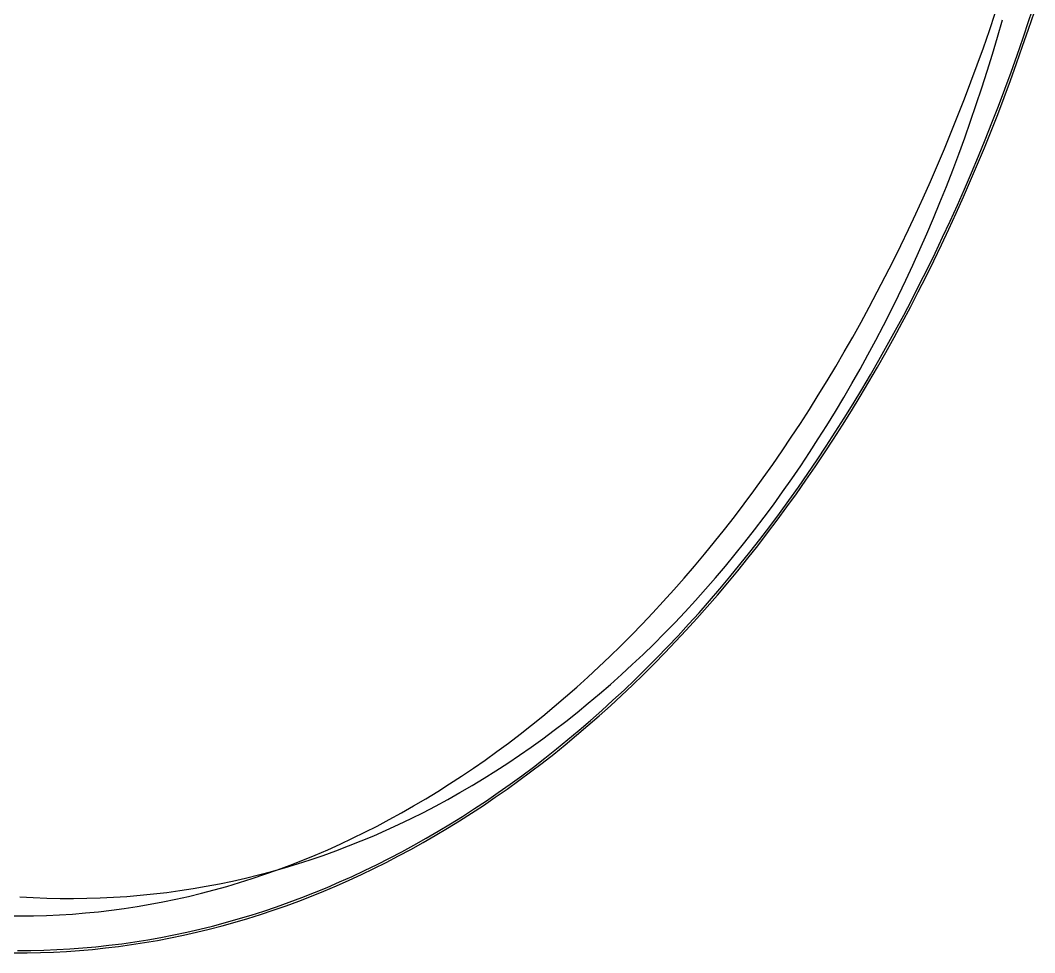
# Model space of a CAD drawing. Extents: x -1 to 217, y -22 to 302.
# Drawn here: x 107.8 to 206.2, y -22.3 to 68 of the extents above; entities that cross this region are included whole.
import ezdxf

# ---------------------------------------------------------------- set-up
doc = ezdxf.new("R2010")
doc.units = 0

msp = doc.modelspace()

# ---------------------------------------------------------------- linework, layer by layer
at = {"layer": 'ELLIPSES'}
for p, q in [((205.562, 67.2), (206.122, 68.884)), ((205.603, 68.02), (206.157, 69.709)), ((201.761, 67.058), (202.331, 68.738)), ((202.554, 66.417), (203.031, 68.078)), ((205.036, 66.341), (205.603, 68.02)), ((201.178, 65.388), (201.761, 67.058)), ((204.989, 65.526), (205.562, 67.2)), ((202.062, 64.767), (202.554, 66.417)), ((204.456, 64.671), (205.036, 66.341)), ((200.582, 63.728), (201.178, 65.388)), ((204.403, 63.861), (204.989, 65.526)), ((201.555, 63.126), (202.062, 64.767)), ((203.863, 63.012), (204.456, 64.671)), ((199.973, 62.08), (200.582, 63.728)), ((201.033, 61.496), (201.555, 63.126)), ((203.257, 61.363), (203.863, 63.012)), ((203.804, 62.207), (204.403, 63.861)), ((199.351, 60.442), (199.973, 62.08)), ((203.192, 60.563), (203.804, 62.207)), ((200.497, 59.877), (201.033, 61.496)), ((202.638, 59.725), (203.257, 61.363)), ((198.716, 58.815), (199.351, 60.442)), ((202.567, 58.93), (203.192, 60.563)), ((199.946, 58.269), (200.497, 59.877)), ((202.006, 58.098), (202.638, 59.725)), ((198.068, 57.2), (198.716, 58.815)), ((199.381, 56.672), (199.946, 58.269)), ((201.361, 56.481), (202.006, 58.098)), ((201.93, 57.308), (202.567, 58.93)), ((197.407, 55.597), (198.068, 57.2)), ((201.28, 55.697), (201.93, 57.308)), ((198.801, 55.087), (199.381, 56.672)), ((200.704, 54.876), (201.361, 56.481)), ((196.733, 54.005), (197.407, 55.597)), ((198.207, 53.514), (198.801, 55.087)), ((200.617, 54.097), (201.28, 55.697)), ((199.942, 52.509), (200.617, 54.097)), ((200.034, 53.282), (200.704, 54.876)), ((196.047, 52.426), (196.733, 54.005)), ((197.599, 51.953), (198.207, 53.514)), ((199.352, 51.7), (200.034, 53.282)), ((195.349, 50.859), (196.047, 52.426)), ((199.255, 50.932), (199.942, 52.509)), ((196.976, 50.404), (197.599, 51.953)), ((198.658, 50.129), (199.352, 51.7)), ((194.638, 49.304), (195.349, 50.859)), ((196.34, 48.867), (196.976, 50.404)), ((198.555, 49.367), (199.255, 50.932)), ((193.915, 47.763), (194.638, 49.304)), ((197.844, 47.815), (198.555, 49.367)), ((197.951, 48.571), (198.658, 50.129)), ((195.689, 47.343), (196.34, 48.867)), ((197.233, 47.025), (197.951, 48.571)), ((193.179, 46.234), (193.915, 47.763)), ((195.025, 45.832), (195.689, 47.343)), ((197.12, 46.274), (197.844, 47.815)), ((192.432, 44.719), (193.179, 46.234)), ((196.384, 44.747), (197.12, 46.274)), ((196.502, 45.491), (197.233, 47.025)), ((194.347, 44.335), (195.025, 45.832)), ((195.759, 43.97), (196.502, 45.491)), ((191.672, 43.217), (192.432, 44.719)), ((193.655, 42.851), (194.347, 44.335)), ((195.636, 43.232), (196.384, 44.747)), ((195.004, 42.463), (195.759, 43.97)), ((190.901, 41.728), (191.672, 43.217)), ((192.95, 41.38), (193.655, 42.851)), ((194.238, 40.968), (195.004, 42.463)), ((194.876, 41.73), (195.636, 43.232)), ((190.118, 40.254), (190.901, 41.728)), ((192.231, 39.923), (192.95, 41.38)), ((194.105, 40.241), (194.876, 41.73)), ((193.46, 39.486), (194.238, 40.968)), ((189.323, 38.794), (190.118, 40.254)), ((191.499, 38.481), (192.231, 39.923)), ((192.67, 38.018), (193.46, 39.486)), ((193.322, 38.765), (194.105, 40.241)), ((188.517, 37.348), (189.323, 38.794)), ((190.754, 37.053), (191.499, 38.481)), ((192.528, 37.303), (193.322, 38.765)), ((191.869, 36.564), (192.67, 38.018)), ((187.699, 35.916), (188.517, 37.348)), ((189.996, 35.639), (190.754, 37.053)), ((191.057, 35.124), (191.869, 36.564)), ((191.722, 35.855), (192.528, 37.303)), ((186.87, 34.499), (187.699, 35.916)), ((189.224, 34.24), (189.996, 35.639)), ((190.905, 34.421), (191.722, 35.855)), ((186.03, 33.097), (186.87, 34.499)), ((190.077, 33.001), (190.905, 34.421)), ((190.233, 33.697), (191.057, 35.124)), ((188.44, 32.856), (189.224, 34.24)), ((189.399, 32.285), (190.233, 33.697)), ((185.179, 31.71), (186.03, 33.097)), ((187.643, 31.487), (188.44, 32.856)), ((189.238, 31.595), (190.077, 33.001)), ((184.317, 30.338), (185.179, 31.71)), ((186.833, 30.134), (187.643, 31.487)), ((188.387, 30.204), (189.238, 31.595)), ((188.553, 30.888), (189.399, 32.285)), ((187.696, 29.505), (188.553, 30.888)), ((183.444, 28.982), (184.317, 30.338)), ((186.011, 28.796), (186.833, 30.134)), ((186.829, 28.137), (187.696, 29.505)), ((187.526, 28.827), (188.387, 30.204)), ((182.56, 27.642), (183.444, 28.982)), ((185.177, 27.474), (186.011, 28.796)), ((186.655, 27.465), (187.526, 28.827)), ((181.666, 26.317), (182.56, 27.642)), ((185.951, 26.784), (186.829, 28.137)), ((184.33, 26.168), (185.177, 27.474)), ((185.063, 25.446), (185.951, 26.784)), ((185.772, 26.119), (186.655, 27.465)), ((180.761, 25.008), (181.666, 26.317)), ((183.471, 24.878), (184.33, 26.168)), ((184.88, 24.788), (185.772, 26.119)), ((179.846, 23.716), (180.761, 25.008)), ((182.6, 23.605), (183.471, 24.878)), ((183.977, 23.472), (184.88, 24.788)), ((184.164, 24.124), (185.063, 25.446)), ((178.921, 22.44), (179.846, 23.716)), ((181.718, 22.348), (182.6, 23.605)), ((183.255, 22.817), (184.164, 24.124)), ((182.335, 21.526), (183.255, 22.817)), ((183.063, 22.171), (183.977, 23.472)), ((177.986, 21.181), (178.921, 22.44)), ((180.823, 21.108), (181.718, 22.348)), ((182.14, 20.887), (183.063, 22.171)), ((177.041, 19.938), (177.986, 21.181)), ((179.917, 19.885), (180.823, 21.108)), ((181.207, 19.618), (182.14, 20.887)), ((181.406, 20.251), (182.335, 21.526)), ((176.086, 18.713), (177.041, 19.938)), ((179, 18.679), (179.917, 19.885)), ((180.467, 18.992), (181.406, 20.251)), ((175.121, 17.504), (176.086, 18.713)), ((179.517, 17.749), (180.467, 18.992)), ((180.263, 18.366), (181.207, 19.618)), ((178.071, 17.49), (179, 18.679)), ((178.559, 16.523), (179.517, 17.749)), ((179.311, 17.13), (180.263, 18.366)), ((174.147, 16.313), (175.121, 17.504)), ((177.131, 16.319), (178.071, 17.49)), ((178.348, 15.91), (179.311, 17.13)), ((173.164, 15.139), (174.147, 16.313)), ((176.18, 15.166), (177.131, 16.319)), ((177.376, 14.707), (178.348, 15.91)), ((177.59, 15.313), (178.559, 16.523)), ((172.171, 13.983), (173.164, 15.139)), ((175.218, 14.03), (176.18, 15.166)), ((176.613, 14.12), (177.59, 15.313)), ((171.169, 12.845), (172.171, 13.983)), ((174.245, 12.913), (175.218, 14.03)), ((175.626, 12.945), (176.613, 14.12)), ((176.395, 13.521), (177.376, 14.707)), ((170.158, 11.725), (171.169, 12.845)), ((173.262, 11.813), (174.245, 12.913)), ((174.63, 11.786), (175.626, 12.945)), ((175.404, 12.352), (176.395, 13.521)), ((172.269, 10.733), (173.262, 11.813)), ((174.404, 11.199), (175.404, 12.352)), ((169.138, 10.622), (170.158, 11.725)), ((173.396, 10.065), (174.404, 11.199)), ((173.625, 10.644), (174.63, 11.786)), ((168.11, 9.538), (169.138, 10.622)), ((171.265, 9.67), (172.269, 10.733)), ((172.378, 8.947), (173.396, 10.065)), ((172.611, 9.52), (173.625, 10.644)), ((167.073, 8.473), (168.11, 9.538)), ((170.251, 8.627), (171.265, 9.67)), ((171.352, 7.847), (172.378, 8.947)), ((171.588, 8.413), (172.611, 9.52)), ((166.028, 7.426), (167.073, 8.473)), ((169.227, 7.602), (170.251, 8.627)), ((170.557, 7.324), (171.588, 8.413)), ((164.975, 6.398), (166.028, 7.426)), ((168.193, 6.596), (169.227, 7.602)), ((169.517, 6.253), (170.557, 7.324)), ((170.318, 6.765), (171.352, 7.847)), ((163.913, 5.388), (164.975, 6.398)), ((167.149, 5.61), (168.193, 6.596)), ((168.469, 5.2), (169.517, 6.253)), ((169.275, 5.7), (170.318, 6.765)), ((162.844, 4.398), (163.913, 5.388)), ((166.096, 4.643), (167.149, 5.61)), ((167.413, 4.165), (168.469, 5.2)), ((168.224, 4.654), (169.275, 5.7)), ((161.766, 3.427), (162.844, 4.398)), ((165.034, 3.695), (166.096, 4.643)), ((166.348, 3.148), (167.413, 4.165)), ((167.164, 3.626), (168.224, 4.654)), ((160.681, 2.475), (161.766, 3.427)), ((163.962, 2.767), (165.034, 3.695)), ((165.276, 2.15), (166.348, 3.148)), ((166.097, 2.616), (167.164, 3.626)), ((159.589, 1.542), (160.681, 2.475)), ((162.881, 1.859), (163.962, 2.767)), ((164.196, 1.17), (165.276, 2.15)), ((165.022, 1.624), (166.097, 2.616)), ((158.489, 0.629), (159.589, 1.542)), ((161.792, 0.97), (162.881, 1.859)), ((163.109, 0.209), (164.196, 1.17)), ((163.939, 0.651), (165.022, 1.624)), ((157.383, -0.264), (158.489, 0.629)), ((159.587, -0.746), (160.694, 0.102)), ((160.694, 0.102), (161.792, 0.97)), ((162.014, -0.733), (163.109, 0.209)), ((162.849, -0.303), (163.939, 0.651)), ((156.269, -1.137), (157.383, -0.264)), ((158.472, -1.574), (159.587, -0.746)), ((160.912, -1.657), (162.014, -0.733)), ((161.751, -1.238), (162.849, -0.303)), ((155.148, -1.991), (156.269, -1.137)), ((157.349, -2.382), (158.472, -1.574)), ((159.802, -2.561), (160.912, -1.657)), ((160.646, -2.155), (161.751, -1.238)), ((152.887, -3.638), (154.021, -2.824)), ((154.021, -2.824), (155.148, -1.991)), ((156.218, -3.169), (157.349, -2.382)), ((158.686, -3.446), (159.802, -2.561)), ((159.534, -3.052), (160.646, -2.155)), ((151.746, -4.43), (152.887, -3.638)), ((155.079, -3.935), (156.218, -3.169)), ((157.29, -4.79), (158.415, -3.931)), ((157.563, -4.312), (158.686, -3.446)), ((158.415, -3.931), (159.534, -3.052)), ((150.6, -5.203), (151.746, -4.43)), ((152.778, -5.405), (153.932, -4.681)), ((153.932, -4.681), (155.079, -3.935)), ((156.157, -5.629), (157.29, -4.79)), ((156.433, -5.158), (157.563, -4.312)), ((149.447, -5.955), (150.6, -5.203)), ((151.616, -6.109), (152.778, -5.405)), ((155.018, -6.45), (156.157, -5.629)), ((155.296, -5.985), (156.433, -5.158)), ((147.125, -7.397), (148.289, -6.687)), ((148.289, -6.687), (149.447, -5.955)), ((149.272, -7.452), (150.448, -6.791)), ((150.448, -6.791), (151.616, -6.109)), ((153.004, -7.58), (154.153, -6.792)), ((153.873, -7.25), (155.018, -6.45)), ((154.153, -6.792), (155.296, -5.985)), ((145.955, -8.087), (147.125, -7.397)), ((148.09, -8.092), (149.272, -7.452)), ((151.849, -8.347), (153.004, -7.58)), ((152.722, -8.031), (153.873, -7.25)), ((143.599, -9.404), (144.78, -8.756)), ((144.78, -8.756), (145.955, -8.087)), ((145.705, -9.308), (146.9, -8.711)), ((146.9, -8.711), (148.09, -8.092)), ((150.401, -9.533), (151.564, -8.792)), ((150.688, -9.095), (151.849, -8.347)), ((151.564, -8.792), (152.722, -8.031)), ((142.414, -10.031), (143.599, -9.404)), ((144.503, -9.883), (145.705, -9.308)), ((148.348, -10.53), (149.521, -9.823)), ((149.232, -10.253), (150.401, -9.533)), ((149.521, -9.823), (150.688, -9.095)), ((140.029, -11.221), (141.224, -10.637)), ((141.224, -10.637), (142.414, -10.031)), ((142.082, -10.969), (143.296, -10.437)), ((143.296, -10.437), (144.503, -9.883)), ((147.17, -11.217), (148.348, -10.53)), ((148.057, -10.954), (149.232, -10.253)), ((137.625, -12.326), (138.829, -11.784)), ((138.829, -11.784), (140.029, -11.221)), ((139.638, -11.967), (140.863, -11.479)), ((140.863, -11.479), (142.082, -10.969)), ((145.692, -12.295), (146.877, -11.635)), ((145.987, -11.884), (147.17, -11.217)), ((146.877, -11.635), (148.057, -10.954)), ((136.417, -12.846), (137.625, -12.326)), ((137.173, -12.877), (138.408, -12.433)), ((138.408, -12.433), (139.638, -11.967)), ((143.605, -13.156), (144.799, -12.53)), ((144.502, -12.935), (145.692, -12.295)), ((144.799, -12.53), (145.987, -11.884)), ((133.438, -14.076), (134.687, -13.699)), ((133.989, -13.821), (135.205, -13.344)), ((134.687, -13.699), (135.932, -13.299)), ((135.205, -13.344), (136.417, -12.846)), ((135.932, -13.299), (137.173, -12.877)), ((141.204, -14.346), (142.407, -13.762)), ((142.107, -14.153), (143.307, -13.554)), ((142.407, -13.762), (143.605, -13.156)), ((143.307, -13.554), (144.502, -12.935)), ((130.319, -15.12), (131.546, -14.709)), ((130.926, -14.764), (132.184, -14.431)), ((131.546, -14.709), (132.769, -14.276)), ((132.184, -14.431), (133.438, -14.076)), ((132.769, -14.276), (133.989, -13.821)), ((139.693, -15.288), (140.902, -14.731)), ((139.997, -14.91), (141.204, -14.346)), ((140.902, -14.731), (142.107, -14.153)), ((125.856, -15.87), (127.129, -15.627)), ((127.129, -15.627), (128.398, -15.362)), ((127.857, -15.877), (129.09, -15.51)), ((128.398, -15.362), (129.664, -15.074)), ((129.09, -15.51), (130.319, -15.12)), ((129.664, -15.074), (130.926, -14.764)), ((137.569, -15.975), (138.785, -15.453)), ((138.48, -15.824), (139.693, -15.288)), ((138.785, -15.453), (139.997, -14.91)), ((119.447, -16.743), (120.734, -16.614)), ((120.734, -16.614), (122.019, -16.462)), ((122.019, -16.462), (123.301, -16.287)), ((123.301, -16.287), (124.58, -16.09)), ((124.142, -16.848), (125.383, -16.546)), ((124.58, -16.09), (125.856, -15.87)), ((125.383, -16.546), (126.621, -16.223)), ((126.621, -16.223), (127.857, -15.877)), ((135.126, -16.956), (136.349, -16.476)), ((136.041, -16.834), (137.263, -16.34)), ((136.349, -16.476), (137.569, -15.975)), ((137.263, -16.34), (138.48, -15.824)), ((107.788, -16.883), (109.088, -16.959)), ((109.088, -16.959), (110.387, -17.012)), ((110.387, -17.012), (111.686, -17.042)), ((111.686, -17.042), (112.983, -17.049)), ((112.983, -17.049), (114.279, -17.033)), ((114.279, -17.033), (115.574, -16.995)), ((115.574, -16.995), (116.867, -16.934)), ((116.867, -16.934), (118.158, -16.85)), ((118.158, -16.85), (119.447, -16.743)), ((119.158, -17.831), (120.407, -17.618)), ((120.407, -17.618), (121.654, -17.384)), ((121.654, -17.384), (122.899, -17.127)), ((122.899, -17.127), (124.142, -16.848)), ((132.667, -17.852), (133.898, -17.415)), ((133.587, -17.76), (134.816, -17.308)), ((133.898, -17.415), (135.126, -16.956)), ((134.816, -17.308), (136.041, -16.834)), ((110.381, -18.692), (111.637, -18.636)), ((111.637, -18.636), (112.893, -18.558)), ((112.893, -18.558), (114.148, -18.457)), ((114.148, -18.457), (115.402, -18.334)), ((115.402, -18.334), (116.655, -18.189)), ((116.655, -18.189), (117.907, -18.021)), ((117.907, -18.021), (119.158, -17.831)), ((128.955, -19.038), (130.196, -18.664)), ((129.881, -18.991), (131.12, -18.602)), ((130.196, -18.664), (131.433, -18.269)), ((131.12, -18.602), (132.355, -18.192)), ((131.433, -18.269), (132.667, -17.852)), ((132.355, -18.192), (133.587, -17.76)), ((106.61, -18.725), (107.867, -18.737)), ((107.867, -18.737), (109.124, -18.726)), ((109.124, -18.726), (110.381, -18.692)), ((126.466, -19.721), (127.712, -19.39)), ((127.395, -19.704), (128.64, -19.358)), ((127.712, -19.39), (128.955, -19.038)), ((128.64, -19.358), (129.881, -18.991)), ((121.459, -20.829), (122.714, -20.585)), ((122.393, -20.874), (123.647, -20.614)), ((122.714, -20.585), (123.967, -20.318)), ((123.647, -20.614), (124.899, -20.332)), ((123.967, -20.318), (125.218, -20.031)), ((124.899, -20.332), (126.148, -20.029)), ((125.218, -20.031), (126.466, -19.721)), ((126.148, -20.029), (127.395, -19.704)), ((115.16, -21.728), (116.423, -21.592)), ((116.423, -21.592), (117.684, -21.434)), ((117.36, -21.699), (118.621, -21.525)), ((117.684, -21.434), (118.944, -21.254)), ((118.621, -21.525), (119.88, -21.33)), ((118.944, -21.254), (120.202, -21.053)), ((119.88, -21.33), (121.138, -21.113)), ((120.202, -21.053), (121.459, -20.829)), ((121.138, -21.113), (122.393, -20.874)), ((107.244, -22.307), (108.51, -22.308)), ((107.571, -22.088), (108.837, -22.082)), ((108.51, -22.308), (109.776, -22.286)), ((108.837, -22.082), (110.103, -22.055)), ((109.776, -22.286), (111.042, -22.242)), ((110.103, -22.055), (111.368, -22.006)), ((111.042, -22.242), (112.307, -22.177)), ((111.368, -22.006), (112.633, -21.935)), ((112.307, -22.177), (113.572, -22.09)), ((112.633, -21.935), (113.897, -21.842)), ((113.572, -22.09), (114.836, -21.982)), ((113.897, -21.842), (115.16, -21.728)), ((114.836, -21.982), (116.099, -21.851)), ((116.099, -21.851), (117.36, -21.699))]:
    msp.add_line(p, q, dxfattribs=at)

doc.saveas('drawing.dxf')
